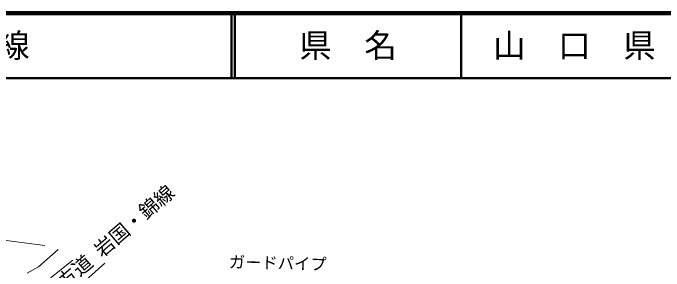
# Model space of a CAD drawing. Units: millimetres, scale not verified. Extents: x 40000 to 680000, y 20000 to 380000.
# Drawn here: x 264191 to 364132, y 340337 to 380000 of the extents above; entities that cross this region are included whole.
import ezdxf
from ezdxf.enums import TextEntityAlignment as Align

# ---------------------------------------------------------------- set-up
doc = ezdxf.new("R2010")
doc.units = ezdxf.units.MM
doc.header["$LTSCALE"] = 1000
for name, color, linetype, lineweight in [('M-TTL', 2, 'Continuous', 140), ('M-TTL-LINE', 7, 'Continuous', 50), ('S-BGD', 1, 'Continuous', 13), ('S-BGD-HTXT', 6, 'Continuous', 13)]:
    doc.layers.add(name, color=color, linetype=linetype, lineweight=lineweight)
doc.layers.add('M-TTL-TXT', color=7, linetype='Continuous')
doc.styles.add('ＭＳ ゴシック', font='')
doc.styles.get('ＭＳ ゴシック').set_extended_font_data('MS Gothic')

msp = doc.modelspace()

# ---------------------------------------------------------------- linework, layer by layer
at = {"layer": 'M-TTL'}
msp.add_line((680000, 380000), (40000, 380000), dxfattribs=at)
at = {"layer": 'M-TTL-LINE'}
for p, q in [((297750, 380000), (297750, 370000)), ((298250, 380000), (298250, 370000)), ((333000, 380000), (333000, 370000)), ((40000, 370000), (680000, 370000))]:
    msp.add_line(p, q, dxfattribs=at)
at = {"layer": 'S-BGD'}
for p, q in [((268099, 340984), (271140, 343620)), ((268574, 338175), (273357, 341988)), ((266361, 339987), (268099, 340984)), ((278303, 341554), (268890, 333118))]:
    msp.add_line(p, q, dxfattribs=at)
at = {"layer": 'S-BGD-HTXT'}
msp.add_line((251561, 346419), (269092, 344280), dxfattribs=at)

# ---------------------------------------------------------------- texts
at = {"layer": 'M-TTL-TXT', "style": 'ＭＳ ゴシック'}
msp.add_text('主要地方道岩国佐伯線', height=3666, dxfattribs=at).set_placement((216734, 375000), align=Align.MIDDLE_LEFT)
for s, p in [('県\u3000名', (315625, 375000)), ('山\u3000口\u3000県', (350375, 375000))]:
    msp.add_text(s, height=3666, dxfattribs=at).set_placement(p, align=Align.MIDDLE_CENTER)
at = {"layer": 'S-BGD', "style": 'ＭＳ ゴシック'}
msp.add_text('主要地方道 岩国・錦線', height=2199, rotation=40.6, dxfattribs=at).set_placement((265725, 331089), align=Align.BOTTOM_LEFT)
at = {"layer": 'S-BGD-HTXT', "style": 'ＭＳ ゴシック'}
msp.add_text('ガードパイプ', height=1833, rotation=358.6, dxfattribs=at).set_placement((297300, 340277), align=Align.BOTTOM_LEFT)

doc.saveas('drawing.dxf')
